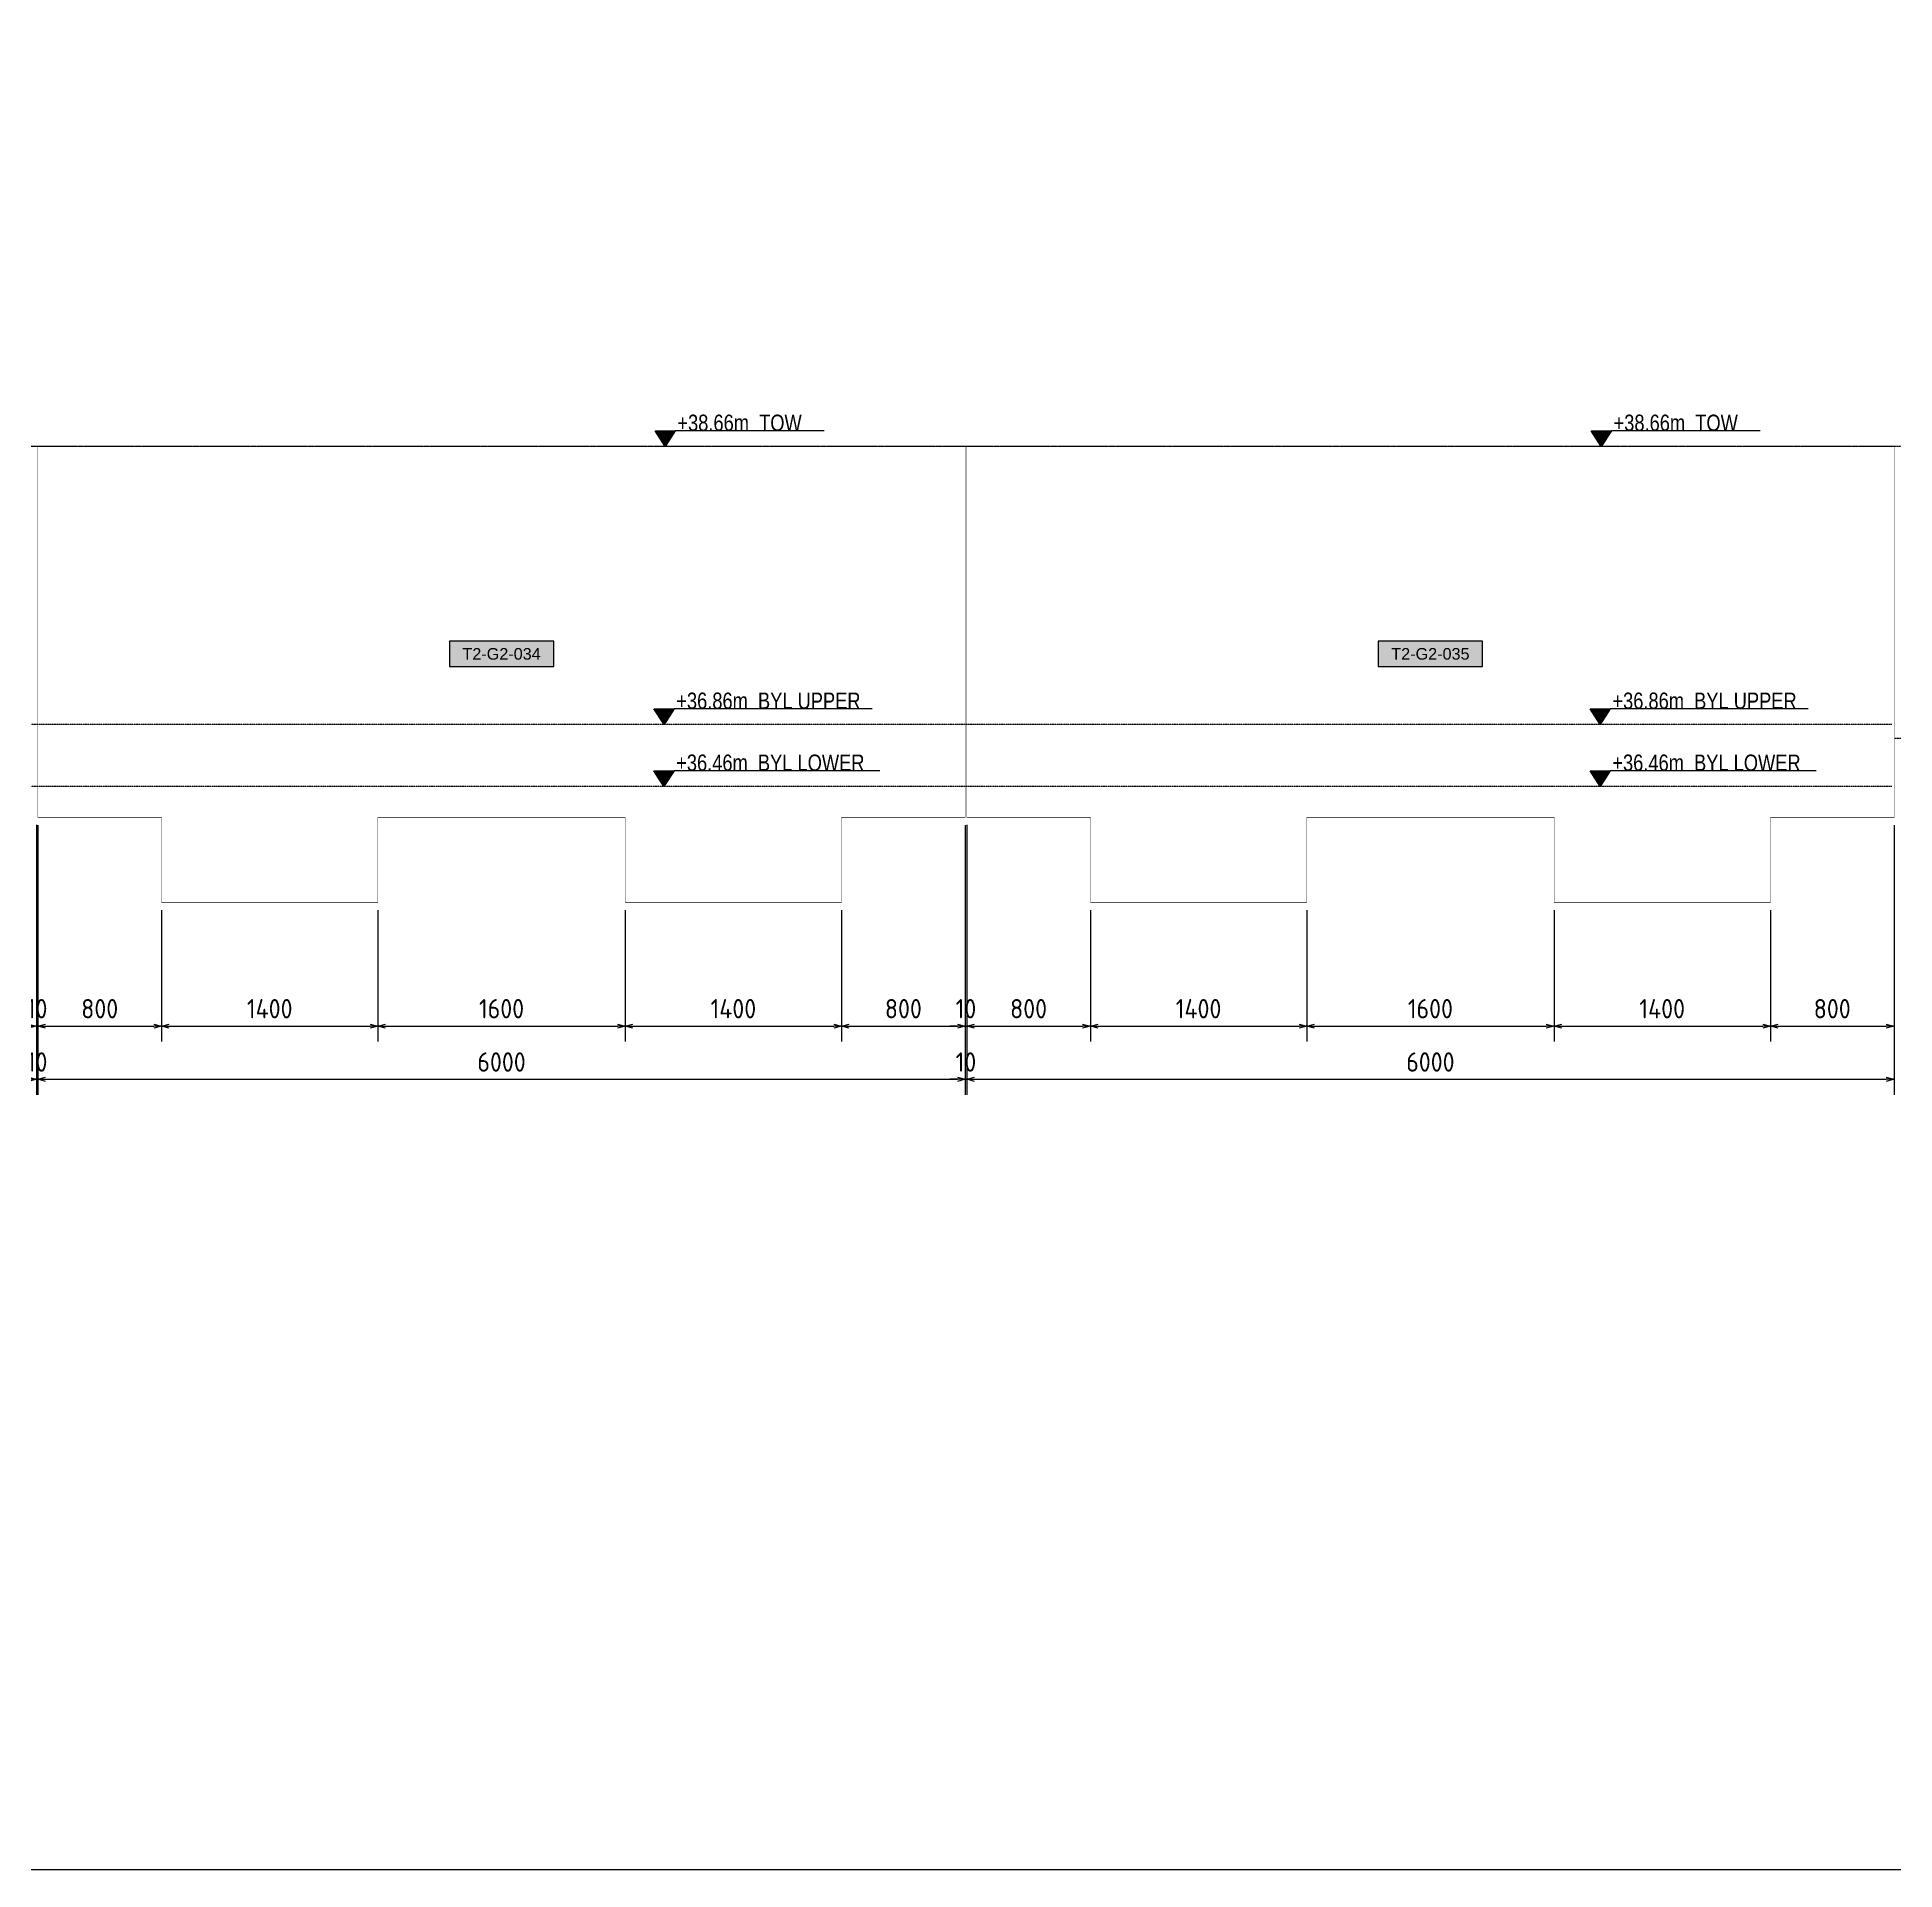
# Model space of a CAD drawing. Header units: centimetres. Extents: x -6122352 to 6876996, y -1694241 to 2592194.
# Drawn here: x 3508497 to 3520517, y 779040 to 790899 of the extents above; entities that cross this region are included whole.
import ezdxf
from ezdxf.enums import TextEntityAlignment as Align

# ---------------------------------------------------------------- set-up
doc = ezdxf.new("R2010")
doc.units = ezdxf.units.CM
doc.header["$MEASUREMENT"] = 0
doc.header["$PDMODE"] = 66
doc.header["$PDSIZE"] = 100
doc.linetypes.add('CENTER', pattern=[2, 1.25, -0.25, 0.25, -0.25])
doc.linetypes.add('DASHED2', pattern=[0.375, 0.25, -0.125])
doc.layers.get('Defpoints').update_dxf_attribs({"color": 255, "linetype": 'CENTER'})
for name, color, linetype in [('@MI-TYPE-01', 30, 'Continuous'), ('@MI-TYPE-02', 6, 'Continuous'), ('JML-Dimension', 1, 'Continuous'), ('PANEL-TAGS', 7, 'Continuous'), ('SECTION', 130, 'Continuous')]:
    doc.layers.add(name, color=color, linetype=linetype)
doc.styles.add('PANELTAG_STYLE', font='arial.ttf')
doc.styles.add('Schueco-BEMSTIL', font='isocpeur.ttf', dxfattribs={"width": 0.9})
doc.styles.add('txt-Pisa-std', font='arial.ttf', dxfattribs={"width": 0.8})
doc.dimstyles.new('MI- JWC-TXT-2.5 MM', dxfattribs={"dimscale": 1.5, "dimtxt": 2.5, "dimasz": 1, "dimexe": 2, "dimexo": 1, "dimgap": 1, "dimtad": 1, "dimdec": 0, "dimdsep": 46, "dimtxsty": 'Schueco-BEMSTIL', "dimblk": 'OPEN30', "dimcen": 0, "dimdle": 2, "dimclrd": 140, "dimclre": 8, "dimclrt": 40, "dimadec": 0, "dimazin": 2, "dimtfac": 1, "dimtdec": 0, "dimtix": 1, "dimtmove": 2, "dimatfit": 3, "dimldrblk": 'OPEN', "dimfxl": 2, "dimlwd": -1, "dimlwe": -1, "dimarcsym": 0})

# ---------------------------------------------------------------- blocks, each defined once
blk = doc.blocks.new('_Open30')
at = {"color": 0, "linetype": 'ByBlock', "lineweight": -2}
for p, q in [((-1, 0.27), (0, 0)), ((0, 0), (-1, -0.27)), ((0, 0), (-1, 0))]:
    blk.add_line(p, q, dxfattribs=at)
blk = doc.blocks.new('*D1839')
at = {"layer": '@MI-TYPE-01', "color": 8, "transparency": 16777216}
for p, q in [((3508492, 785800), (3508492, 784399)), ((3508502, 785800), (3508502, 784399))]:
    blk.add_line(p, q, dxfattribs=at)
at = {"layer": '@MI-TYPE-01', "color": 140, "transparency": 16777216}
for p, q in [((3508442, 784499), (3508392, 784499)), ((3508492, 784499), (3508502, 784499)), ((3508552, 784499), (3508602, 784499))]:
    blk.add_line(p, q, dxfattribs=at)
at = {"layer": 'Defpoints', "color": 0, "transparency": 16777216}
for p in [(3508492, 785850), (3508502, 785850), (3508502, 784499)]:
    blk.add_point(p, dxfattribs=at)
at = {"layer": '@MI-TYPE-01', "color": 140, "transparency": 16777216, "xscale": 50, "yscale": 50, "zscale": 50}
blk.add_blockref('_Open30', (3508492, 784499), dxfattribs=at)
at = {"layer": '@MI-TYPE-01', "color": 140, "transparency": 16777216, "xscale": 50, "yscale": 50, "zscale": 50, "rotation": 180}
blk.add_blockref('_Open30', (3508502, 784499), dxfattribs=at)
at = {"layer": '@MI-TYPE-01', "color": 40, "transparency": 16777216, "insert": (3508497, 784612), "char_height": 125, "attachment_point": 5, "style": 'Schueco-BEMSTIL'}
blk.add_mtext('10', dxfattribs=at)
blk = doc.blocks.new('_Open')
at = {"color": 0, "linetype": 'ByBlock', "lineweight": -2}
for p, q in [((-1, 0.2), (0, 0)), ((-1, -0.2), (0, 0)), ((0, 0), (-1, 0))]:
    blk.add_line(p, q, dxfattribs=at)
blk = doc.blocks.new('*D1840')
at = {"layer": '@MI-TYPE-01', "color": 8, "transparency": 16777216}
for p, q in [((3508502, 785800), (3508502, 784399)), ((3509302, 785250), (3509302, 784399))]:
    blk.add_line(p, q, dxfattribs=at)
at = {"layer": '@MI-TYPE-01', "color": 140, "transparency": 16777216}
blk.add_line((3508552, 784499), (3509252, 784499), dxfattribs=at)
at = {"layer": 'Defpoints', "color": 0, "transparency": 16777216}
for p in [(3508502, 785850), (3509302, 785300), (3509302, 784499)]:
    blk.add_point(p, dxfattribs=at)
at = {"layer": '@MI-TYPE-01', "color": 140, "transparency": 16777216, "xscale": 50, "yscale": 50, "zscale": 50, "rotation": 180}
blk.add_blockref('_Open30', (3508502, 784499), dxfattribs=at)
at = {"layer": '@MI-TYPE-01', "color": 140, "transparency": 16777216, "xscale": 50, "yscale": 50, "zscale": 50}
blk.add_blockref('_Open30', (3509302, 784499), dxfattribs=at)
at = {"layer": '@MI-TYPE-01', "color": 40, "transparency": 16777216, "insert": (3508902, 784612), "char_height": 125, "attachment_point": 5, "style": 'Schueco-BEMSTIL'}
blk.add_mtext('800', dxfattribs=at)
blk = doc.blocks.new('*D1841')
at = {"layer": '@MI-TYPE-01', "color": 8, "transparency": 16777216}
for p, q in [((3509302, 785250), (3509302, 784399)), ((3510702, 785250), (3510702, 784399))]:
    blk.add_line(p, q, dxfattribs=at)
at = {"layer": '@MI-TYPE-01', "color": 140, "transparency": 16777216}
blk.add_line((3509352, 784499), (3510652, 784499), dxfattribs=at)
at = {"layer": 'Defpoints', "color": 0, "transparency": 16777216}
for p in [(3509302, 785300), (3510702, 785300), (3510702, 784499)]:
    blk.add_point(p, dxfattribs=at)
at = {"layer": '@MI-TYPE-01', "color": 140, "transparency": 16777216, "xscale": 50, "yscale": 50, "zscale": 50, "rotation": 180}
blk.add_blockref('_Open30', (3509302, 784499), dxfattribs=at)
at = {"layer": '@MI-TYPE-01', "color": 140, "transparency": 16777216, "xscale": 50, "yscale": 50, "zscale": 50}
blk.add_blockref('_Open30', (3510702, 784499), dxfattribs=at)
at = {"layer": '@MI-TYPE-01', "color": 40, "transparency": 16777216, "insert": (3510002, 784612), "char_height": 125, "attachment_point": 5, "style": 'Schueco-BEMSTIL'}
blk.add_mtext('1400', dxfattribs=at)
blk = doc.blocks.new('*D1842')
at = {"layer": '@MI-TYPE-01', "color": 8, "transparency": 16777216}
for p, q in [((3510702, 785250), (3510702, 784399)), ((3512302, 785250), (3512302, 784399))]:
    blk.add_line(p, q, dxfattribs=at)
at = {"layer": '@MI-TYPE-01', "color": 140, "transparency": 16777216}
blk.add_line((3510752, 784499), (3512252, 784499), dxfattribs=at)
at = {"layer": 'Defpoints', "color": 0, "transparency": 16777216}
for p in [(3510702, 785300), (3512302, 785300), (3512302, 784499)]:
    blk.add_point(p, dxfattribs=at)
at = {"layer": '@MI-TYPE-01', "color": 140, "transparency": 16777216, "xscale": 50, "yscale": 50, "zscale": 50, "rotation": 180}
blk.add_blockref('_Open30', (3510702, 784499), dxfattribs=at)
at = {"layer": '@MI-TYPE-01', "color": 140, "transparency": 16777216, "xscale": 50, "yscale": 50, "zscale": 50}
blk.add_blockref('_Open30', (3512302, 784499), dxfattribs=at)
at = {"layer": '@MI-TYPE-01', "color": 40, "transparency": 16777216, "insert": (3511502, 784612), "char_height": 125, "attachment_point": 5, "style": 'Schueco-BEMSTIL'}
blk.add_mtext('1600', dxfattribs=at)
blk = doc.blocks.new('*D1843')
at = {"layer": '@MI-TYPE-01', "color": 8, "transparency": 16777216}
for p, q in [((3512302, 785250), (3512302, 784399)), ((3513702, 785250), (3513702, 784399))]:
    blk.add_line(p, q, dxfattribs=at)
at = {"layer": '@MI-TYPE-01', "color": 140, "transparency": 16777216}
blk.add_line((3512352, 784499), (3513652, 784499), dxfattribs=at)
at = {"layer": 'Defpoints', "color": 0, "transparency": 16777216}
for p in [(3512302, 785300), (3513702, 785300), (3513702, 784499)]:
    blk.add_point(p, dxfattribs=at)
at = {"layer": '@MI-TYPE-01', "color": 140, "transparency": 16777216, "xscale": 50, "yscale": 50, "zscale": 50, "rotation": 180}
blk.add_blockref('_Open30', (3512302, 784499), dxfattribs=at)
at = {"layer": '@MI-TYPE-01', "color": 140, "transparency": 16777216, "xscale": 50, "yscale": 50, "zscale": 50}
blk.add_blockref('_Open30', (3513702, 784499), dxfattribs=at)
at = {"layer": '@MI-TYPE-01', "color": 40, "transparency": 16777216, "insert": (3513002, 784612), "char_height": 125, "attachment_point": 5, "style": 'Schueco-BEMSTIL'}
blk.add_mtext('1400', dxfattribs=at)
blk = doc.blocks.new('*D1844')
at = {"layer": '@MI-TYPE-01', "color": 8, "transparency": 16777216}
for p, q in [((3514502, 785800), (3514502, 784399)), ((3513702, 785250), (3513702, 784399))]:
    blk.add_line(p, q, dxfattribs=at)
at = {"layer": '@MI-TYPE-01', "color": 140, "transparency": 16777216}
blk.add_line((3513752, 784499), (3514452, 784499), dxfattribs=at)
at = {"layer": 'Defpoints', "color": 0, "transparency": 16777216}
for p in [(3514502, 785850), (3513702, 785300), (3514502, 784499)]:
    blk.add_point(p, dxfattribs=at)
at = {"layer": '@MI-TYPE-01', "color": 140, "transparency": 16777216, "xscale": 50, "yscale": 50, "zscale": 50, "rotation": 180}
blk.add_blockref('_Open30', (3513702, 784499), dxfattribs=at)
at = {"layer": '@MI-TYPE-01', "color": 140, "transparency": 16777216, "xscale": 50, "yscale": 50, "zscale": 50}
blk.add_blockref('_Open30', (3514502, 784499), dxfattribs=at)
at = {"layer": '@MI-TYPE-01', "color": 40, "transparency": 16777216, "insert": (3514102, 784612), "char_height": 125, "attachment_point": 5, "style": 'Schueco-BEMSTIL'}
blk.add_mtext('800', dxfattribs=at)
blk = doc.blocks.new('*D1845')
at = {"layer": '@MI-TYPE-01', "color": 8, "transparency": 16777216}
for p, q in [((3514502, 785800), (3514502, 784399)), ((3514512, 785800), (3514512, 784399))]:
    blk.add_line(p, q, dxfattribs=at)
at = {"layer": '@MI-TYPE-01', "color": 140, "transparency": 16777216}
for p, q in [((3514452, 784499), (3514402, 784499)), ((3514502, 784499), (3514512, 784499)), ((3514562, 784499), (3514612, 784499))]:
    blk.add_line(p, q, dxfattribs=at)
at = {"layer": 'Defpoints', "color": 0, "transparency": 16777216}
for p in [(3514502, 785850), (3514512, 785850), (3514512, 784499)]:
    blk.add_point(p, dxfattribs=at)
at = {"layer": '@MI-TYPE-01', "color": 140, "transparency": 16777216, "xscale": 50, "yscale": 50, "zscale": 50}
blk.add_blockref('_Open30', (3514502, 784499), dxfattribs=at)
at = {"layer": '@MI-TYPE-01', "color": 140, "transparency": 16777216, "xscale": 50, "yscale": 50, "zscale": 50, "rotation": 180}
blk.add_blockref('_Open30', (3514512, 784499), dxfattribs=at)
at = {"layer": '@MI-TYPE-01', "color": 40, "transparency": 16777216, "insert": (3514507, 784612), "char_height": 125, "attachment_point": 5, "style": 'Schueco-BEMSTIL'}
blk.add_mtext('10', dxfattribs=at)
blk = doc.blocks.new('*D1846')
at = {"layer": '@MI-TYPE-01', "color": 8, "transparency": 16777216}
for p, q in [((3514512, 785800), (3514512, 784399)), ((3515312, 785250), (3515312, 784399))]:
    blk.add_line(p, q, dxfattribs=at)
at = {"layer": '@MI-TYPE-01', "color": 140, "transparency": 16777216}
blk.add_line((3514562, 784499), (3515262, 784499), dxfattribs=at)
at = {"layer": 'Defpoints', "color": 0, "transparency": 16777216}
for p in [(3514512, 785850), (3515312, 785300), (3515312, 784499)]:
    blk.add_point(p, dxfattribs=at)
at = {"layer": '@MI-TYPE-01', "color": 140, "transparency": 16777216, "xscale": 50, "yscale": 50, "zscale": 50, "rotation": 180}
blk.add_blockref('_Open30', (3514512, 784499), dxfattribs=at)
at = {"layer": '@MI-TYPE-01', "color": 140, "transparency": 16777216, "xscale": 50, "yscale": 50, "zscale": 50}
blk.add_blockref('_Open30', (3515312, 784499), dxfattribs=at)
at = {"layer": '@MI-TYPE-01', "color": 40, "transparency": 16777216, "insert": (3514912, 784612), "char_height": 125, "attachment_point": 5, "style": 'Schueco-BEMSTIL'}
blk.add_mtext('800', dxfattribs=at)
blk = doc.blocks.new('*D1847')
at = {"layer": '@MI-TYPE-01', "color": 8, "transparency": 16777216}
for p, q in [((3515312, 785250), (3515312, 784399)), ((3516712, 785250), (3516712, 784399))]:
    blk.add_line(p, q, dxfattribs=at)
at = {"layer": '@MI-TYPE-01', "color": 140, "transparency": 16777216}
blk.add_line((3515362, 784499), (3516662, 784499), dxfattribs=at)
at = {"layer": 'Defpoints', "color": 0, "transparency": 16777216}
for p in [(3515312, 785300), (3516712, 785300), (3516712, 784499)]:
    blk.add_point(p, dxfattribs=at)
at = {"layer": '@MI-TYPE-01', "color": 140, "transparency": 16777216, "xscale": 50, "yscale": 50, "zscale": 50, "rotation": 180}
blk.add_blockref('_Open30', (3515312, 784499), dxfattribs=at)
at = {"layer": '@MI-TYPE-01', "color": 140, "transparency": 16777216, "xscale": 50, "yscale": 50, "zscale": 50}
blk.add_blockref('_Open30', (3516712, 784499), dxfattribs=at)
at = {"layer": '@MI-TYPE-01', "color": 40, "transparency": 16777216, "insert": (3516012, 784612), "char_height": 125, "attachment_point": 5, "style": 'Schueco-BEMSTIL'}
blk.add_mtext('1400', dxfattribs=at)
blk = doc.blocks.new('*D1848')
at = {"layer": '@MI-TYPE-01', "color": 8, "transparency": 16777216}
for p, q in [((3516712, 785250), (3516712, 784399)), ((3518312, 785250), (3518312, 784399))]:
    blk.add_line(p, q, dxfattribs=at)
at = {"layer": '@MI-TYPE-01', "color": 140, "transparency": 16777216}
blk.add_line((3516762, 784499), (3518262, 784499), dxfattribs=at)
at = {"layer": 'Defpoints', "color": 0, "transparency": 16777216}
for p in [(3516712, 785300), (3518312, 785300), (3518312, 784499)]:
    blk.add_point(p, dxfattribs=at)
at = {"layer": '@MI-TYPE-01', "color": 140, "transparency": 16777216, "xscale": 50, "yscale": 50, "zscale": 50, "rotation": 180}
blk.add_blockref('_Open30', (3516712, 784499), dxfattribs=at)
at = {"layer": '@MI-TYPE-01', "color": 140, "transparency": 16777216, "xscale": 50, "yscale": 50, "zscale": 50}
blk.add_blockref('_Open30', (3518312, 784499), dxfattribs=at)
at = {"layer": '@MI-TYPE-01', "color": 40, "transparency": 16777216, "insert": (3517512, 784612), "char_height": 125, "attachment_point": 5, "style": 'Schueco-BEMSTIL'}
blk.add_mtext('1600', dxfattribs=at)
blk = doc.blocks.new('*D1849')
at = {"layer": '@MI-TYPE-01', "color": 8, "transparency": 16777216}
for p, q in [((3518312, 785250), (3518312, 784399)), ((3519712, 785250), (3519712, 784399))]:
    blk.add_line(p, q, dxfattribs=at)
at = {"layer": '@MI-TYPE-01', "color": 140, "transparency": 16777216}
blk.add_line((3518362, 784499), (3519662, 784499), dxfattribs=at)
at = {"layer": 'Defpoints', "color": 0, "transparency": 16777216}
for p in [(3518312, 785300), (3519712, 785300), (3519712, 784499)]:
    blk.add_point(p, dxfattribs=at)
at = {"layer": '@MI-TYPE-01', "color": 140, "transparency": 16777216, "xscale": 50, "yscale": 50, "zscale": 50, "rotation": 180}
blk.add_blockref('_Open30', (3518312, 784499), dxfattribs=at)
at = {"layer": '@MI-TYPE-01', "color": 140, "transparency": 16777216, "xscale": 50, "yscale": 50, "zscale": 50}
blk.add_blockref('_Open30', (3519712, 784499), dxfattribs=at)
at = {"layer": '@MI-TYPE-01', "color": 40, "transparency": 16777216, "insert": (3519012, 784612), "char_height": 125, "attachment_point": 5, "style": 'Schueco-BEMSTIL'}
blk.add_mtext('1400', dxfattribs=at)
blk = doc.blocks.new('*D1850')
at = {"layer": '@MI-TYPE-01', "color": 8, "transparency": 16777216}
for p, q in [((3520512, 785800), (3520512, 784399)), ((3519712, 785250), (3519712, 784399))]:
    blk.add_line(p, q, dxfattribs=at)
at = {"layer": '@MI-TYPE-01', "color": 140, "transparency": 16777216}
blk.add_line((3519762, 784499), (3520462, 784499), dxfattribs=at)
at = {"layer": 'Defpoints', "color": 0, "transparency": 16777216}
for p in [(3520512, 785850), (3519712, 785300), (3520512, 784499)]:
    blk.add_point(p, dxfattribs=at)
at = {"layer": '@MI-TYPE-01', "color": 140, "transparency": 16777216, "xscale": 50, "yscale": 50, "zscale": 50, "rotation": 180}
blk.add_blockref('_Open30', (3519712, 784499), dxfattribs=at)
at = {"layer": '@MI-TYPE-01', "color": 140, "transparency": 16777216, "xscale": 50, "yscale": 50, "zscale": 50}
blk.add_blockref('_Open30', (3520512, 784499), dxfattribs=at)
at = {"layer": '@MI-TYPE-01', "color": 40, "transparency": 16777216, "insert": (3520112, 784612), "char_height": 125, "attachment_point": 5, "style": 'Schueco-BEMSTIL'}
blk.add_mtext('800', dxfattribs=at)
blk = doc.blocks.new('*D1858')
at = {"layer": '@MI-TYPE-01', "color": 8, "transparency": 16777216}
for p, q in [((3508492, 785801), (3508492, 784055)), ((3508502, 785800), (3508502, 784055))]:
    blk.add_line(p, q, dxfattribs=at)
at = {"layer": '@MI-TYPE-01', "color": 140, "transparency": 16777216}
for p, q in [((3508442, 784155), (3508392, 784155)), ((3508492, 784155), (3508502, 784155)), ((3508552, 784155), (3508602, 784155))]:
    blk.add_line(p, q, dxfattribs=at)
at = {"layer": 'Defpoints', "color": 0, "transparency": 16777216}
for p in [(3508492, 785851), (3508502, 785850), (3508502, 784155)]:
    blk.add_point(p, dxfattribs=at)
at = {"layer": '@MI-TYPE-01', "color": 140, "transparency": 16777216, "xscale": 50, "yscale": 50, "zscale": 50}
blk.add_blockref('_Open30', (3508492, 784155), dxfattribs=at)
at = {"layer": '@MI-TYPE-01', "color": 140, "transparency": 16777216, "xscale": 50, "yscale": 50, "zscale": 50, "rotation": 180}
blk.add_blockref('_Open30', (3508502, 784155), dxfattribs=at)
at = {"layer": '@MI-TYPE-01', "color": 40, "transparency": 16777216, "insert": (3508497, 784267), "char_height": 125, "attachment_point": 5, "style": 'Schueco-BEMSTIL'}
blk.add_mtext('10', dxfattribs=at)
blk = doc.blocks.new('*D1859')
at = {"layer": '@MI-TYPE-01', "color": 8, "transparency": 16777216}
for p, q in [((3508502, 785800), (3508502, 784055)), ((3514502, 785800), (3514502, 784055))]:
    blk.add_line(p, q, dxfattribs=at)
at = {"layer": '@MI-TYPE-01', "color": 140, "transparency": 16777216}
blk.add_line((3508552, 784155), (3514452, 784155), dxfattribs=at)
at = {"layer": 'Defpoints', "color": 0, "transparency": 16777216}
for p in [(3508502, 785850), (3514502, 785850), (3514502, 784155)]:
    blk.add_point(p, dxfattribs=at)
at = {"layer": '@MI-TYPE-01', "color": 140, "transparency": 16777216, "xscale": 50, "yscale": 50, "zscale": 50, "rotation": 180}
blk.add_blockref('_Open30', (3508502, 784155), dxfattribs=at)
at = {"layer": '@MI-TYPE-01', "color": 140, "transparency": 16777216, "xscale": 50, "yscale": 50, "zscale": 50}
blk.add_blockref('_Open30', (3514502, 784155), dxfattribs=at)
at = {"layer": '@MI-TYPE-01', "color": 40, "transparency": 16777216, "insert": (3511502, 784267), "char_height": 125, "attachment_point": 5, "style": 'Schueco-BEMSTIL'}
blk.add_mtext('6000', dxfattribs=at)
blk = doc.blocks.new('*D1860')
at = {"layer": '@MI-TYPE-01', "color": 8, "transparency": 16777216}
for p, q in [((3514502, 785800), (3514502, 784055)), ((3514512, 785801), (3514512, 784055))]:
    blk.add_line(p, q, dxfattribs=at)
at = {"layer": '@MI-TYPE-01', "color": 140, "transparency": 16777216}
for p, q in [((3514452, 784155), (3514402, 784155)), ((3514502, 784155), (3514512, 784155)), ((3514562, 784155), (3514612, 784155))]:
    blk.add_line(p, q, dxfattribs=at)
at = {"layer": 'Defpoints', "color": 0, "transparency": 16777216}
for p in [(3514502, 785850), (3514512, 785851), (3514512, 784155)]:
    blk.add_point(p, dxfattribs=at)
at = {"layer": '@MI-TYPE-01', "color": 140, "transparency": 16777216, "xscale": 50, "yscale": 50, "zscale": 50}
blk.add_blockref('_Open30', (3514502, 784155), dxfattribs=at)
at = {"layer": '@MI-TYPE-01', "color": 140, "transparency": 16777216, "xscale": 50, "yscale": 50, "zscale": 50, "rotation": 180}
blk.add_blockref('_Open30', (3514512, 784155), dxfattribs=at)
at = {"layer": '@MI-TYPE-01', "color": 40, "transparency": 16777216, "insert": (3514507, 784267), "char_height": 125, "attachment_point": 5, "style": 'Schueco-BEMSTIL'}
blk.add_mtext('10', dxfattribs=at)
blk = doc.blocks.new('*D1861')
at = {"layer": '@MI-TYPE-01', "color": 8, "transparency": 16777216}
for p, q in [((3514512, 785801), (3514512, 784055)), ((3520512, 785800), (3520512, 784055))]:
    blk.add_line(p, q, dxfattribs=at)
at = {"layer": '@MI-TYPE-01', "color": 140, "transparency": 16777216}
blk.add_line((3514562, 784155), (3520462, 784155), dxfattribs=at)
at = {"layer": 'Defpoints', "color": 0, "transparency": 16777216}
for p in [(3514512, 785851), (3520512, 785850), (3520512, 784155)]:
    blk.add_point(p, dxfattribs=at)
at = {"layer": '@MI-TYPE-01', "color": 140, "transparency": 16777216, "xscale": 50, "yscale": 50, "zscale": 50, "rotation": 180}
blk.add_blockref('_Open30', (3514512, 784155), dxfattribs=at)
at = {"layer": '@MI-TYPE-01', "color": 140, "transparency": 16777216, "xscale": 50, "yscale": 50, "zscale": 50}
blk.add_blockref('_Open30', (3520512, 784155), dxfattribs=at)
at = {"layer": '@MI-TYPE-01', "color": 40, "transparency": 16777216, "insert": (3517512, 784267), "char_height": 125, "attachment_point": 5, "style": 'Schueco-BEMSTIL'}
blk.add_mtext('6000', dxfattribs=at)
blk = doc.blocks.new('*U1142')
at = {"layer": 'JML-Dimension'}
h = blk.add_hatch(color=10, dxfattribs=at)
h.dxf.hatch_style = 1
h.paths.add_polyline_path([(0, 0), (-1.54, 2.37), (1.54, 2.37)])
blk.add_line((24.31, 2.37), (1.54, 2.37), dxfattribs=at)
blk.add_lwpolyline([(0, 0), (-1.54, 2.37), (1.54, 2.37), (0, 0)], dxfattribs=at)
at = {"color": 5, "style": 'txt-Pisa-std', "width": 0.8}
blk.add_attdef('+0.0', text='', height=2.5, dxfattribs=at).set_placement((1.87, 2.37), align=Align.BOTTOM_LEFT)
blk = doc.blocks.new('*U1445')
at = {"layer": 'JML-Dimension'}
h = blk.add_hatch(color=10, dxfattribs=at)
h.dxf.hatch_style = 1
h.paths.add_polyline_path([(0, 0), (-1.54, 2.37), (1.54, 2.37)])
blk.add_line((31.81, 2.37), (1.54, 2.37), dxfattribs=at)
blk.add_lwpolyline([(0, 0), (-1.54, 2.37), (1.54, 2.37), (0, 0)], dxfattribs=at)
at = {"color": 5, "style": 'txt-Pisa-std', "width": 0.8}
blk.add_attdef('+0.0', text='', height=2.5, dxfattribs=at).set_placement((1.87, 2.37), align=Align.BOTTOM_LEFT)
blk = doc.blocks.new('*U1446')
at = {"layer": 'JML-Dimension'}
h = blk.add_hatch(color=10, dxfattribs=at)
h.dxf.hatch_style = 1
h.paths.add_polyline_path([(0, 0), (-1.54, 2.37), (1.54, 2.37)])
blk.add_line((33.03, 2.37), (1.54, 2.37), dxfattribs=at)
blk.add_lwpolyline([(0, 0), (-1.54, 2.37), (1.54, 2.37), (0, 0)], dxfattribs=at)
at = {"color": 5, "style": 'txt-Pisa-std', "width": 0.8}
blk.add_attdef('+0.0', text='', height=2.5, dxfattribs=at).set_placement((1.87, 2.37), align=Align.BOTTOM_LEFT)
blk = doc.blocks.new('PANELTAG')
at = {"layer": 'PANEL-TAGS', "color": 1}
blk.add_lwpolyline([(-13.5, -3.3), (13.5, -3.3), (13.5, 3.3), (-13.5, 3.3)], close=True, dxfattribs=at)
at = {"layer": 'PANEL-TAGS', "color": 40, "true_color": 0xffd700}
blk.add_solid([(-13.5, -3.3), (13.5, -3.3), (-13.5, 3.3), (13.5, 3.3)], dxfattribs=at)
at = {"layer": 'PANEL-TAGS', "color": 5, "style": 'PANELTAG_STYLE'}
blk.add_attdef('TAGNO', text='', height=3, dxfattribs=at).set_placement((0, 0), align=Align.CENTER)

msp = doc.modelspace()

# ---------------------------------------------------------------- linework, layer by layer
msp.add_lwpolyline([(3278170.28592, 802757.28808), (3588252.33865, 802757.28808), (3588252.33865, 779039.77254), (3278170.28592, 779039.77254)], close=True)
at = {"layer": '@MI-TYPE-01', "const_width": 2.5}
for points in [[(3514502.24302, 788251.05795), (3508502.24302, 788251.05795), (3508502.24302, 785850.15745), (3509302.24302, 785850.15745), (3509302.24302, 785300.15745), (3510702.24302, 785300.15745), (3510702.24302, 785850.15745), (3512302.24302, 785850.15745), (3512302.24302, 785300.15745), (3513702.24302, 785300.15745), (3513702.24302, 785850.15745), (3514502.24302, 785850.21327)], [(3520512.23938, 788251.05795), (3514512.23938, 788251.05795), (3514512.23938, 785850.15745), (3515312.23938, 785850.15745), (3515312.23938, 785300.15745), (3516712.23938, 785300.15745), (3516712.23938, 785850.15745), (3518312.23938, 785850.15745), (3518312.23938, 785300.15745), (3519712.23938, 785300.15745), (3519712.23938, 785850.15745), (3520512.23938, 785850.21327)]]:
    msp.add_lwpolyline(points, close=True, dxfattribs=at)
at = {"layer": '@MI-TYPE-02', "color": 160, "linetype": 'DASHED2', "ltscale": 5}
for points in [[(3435203.18591, 788251.32789), (3561055.87609, 788251.32789)], [(3520522.23938, 788250.51806), (3500023.39536, 788250.51806)], [(3520497.04534, 786450.51811), (3478212.26489, 786450.51811)], [(3562797.02712, 786360.83998), (3520512.24667, 786360.83998)], [(3520497.04534, 786050.51811), (3478222.26124, 786050.51811)]]:
    msp.add_lwpolyline(points, dxfattribs=at)

# ---------------------------------------------------------------- block references
at = {"layer": 'PANEL-TAGS'}
ref = msp.add_blockref('PANELTAG', (3511502.2392, 786908.11085), dxfattribs=dict(at, xscale=25, yscale=25, zscale=25))
ref.add_attrib('TAGNO', 'T2-G2-034', dxfattribs={"color": 5, "height": 75, "style": 'PANELTAG_STYLE'}).set_placement((3511502.2392, 786908.11085), align=Align.MIDDLE_CENTER)
ref = msp.add_blockref('PANELTAG', (3517512.23555, 786908.11085), dxfattribs=dict(at, xscale=25, yscale=25, zscale=25))
ref.add_attrib('TAGNO', 'T2-G2-035', dxfattribs={"color": 5, "height": 75, "style": 'PANELTAG_STYLE'}).set_placement((3517512.23555, 786908.11085), align=Align.MIDDLE_CENTER)
at = {"layer": 'SECTION', "color": 6}
ref = msp.add_blockref('*U1142', (3512560.70994, 788249.97818), dxfattribs=dict(at, xscale=42.30147098076819, yscale=42.30147098076819, zscale=42.30147098076819))
ref.add_attrib('+0.0', '+38.66m  TOW', (3512639.83858, 788350.23524), dxfattribs={"layer": 'JML-Dimension', "color": 5, "height": 105.7536775, "style": 'txt-Pisa-std', "width": 0.8})
ref = msp.add_blockref('*U1142', (3518617.96561, 788249.97818), dxfattribs=dict(at, xscale=42.30147098076819, yscale=42.30147098076819, zscale=42.30147098076819))
ref.add_attrib('+0.0', '+38.66m  TOW', (3518697.09426, 788350.23524), dxfattribs={"layer": 'JML-Dimension', "color": 5, "height": 105.7536775, "style": 'txt-Pisa-std', "width": 0.8})
ref = msp.add_blockref('*U1445', (3512553.41645, 786451.32789), dxfattribs=dict(at, xscale=42.30147098076819, yscale=42.30147098076819, zscale=42.30147098076819))
ref.add_attrib('+0.0', '+36.86m  BYL UPPER', (3512632.54509, 786551.58496), dxfattribs={"layer": 'JML-Dimension', "color": 5, "height": 105.7536775, "style": 'txt-Pisa-std', "width": 0.8})
ref = msp.add_blockref('*U1445', (3518610.67212, 786451.32789), dxfattribs=dict(at, xscale=42.30147098076819, yscale=42.30147098076819, zscale=42.30147098076819))
ref.add_attrib('+0.0', '+36.86m  BYL UPPER', (3518689.80077, 786551.58496), dxfattribs={"layer": 'JML-Dimension', "color": 5, "height": 105.7536775, "style": 'txt-Pisa-std', "width": 0.8})
ref = msp.add_blockref('*U1446', (3512552.87644, 786050.51811), dxfattribs=dict(at, xscale=42.30147098076819, yscale=42.30147098076819, zscale=42.30147098076819))
ref.add_attrib('+0.0', '+36.46m  BYL LOWER', (3512632.00509, 786150.77517), dxfattribs={"layer": 'JML-Dimension', "color": 5, "height": 105.7536775, "style": 'txt-Pisa-std', "width": 0.8})
ref = msp.add_blockref('*U1446', (3518610.13212, 786050.51811), dxfattribs=dict(at, xscale=42.30147098076819, yscale=42.30147098076819, zscale=42.30147098076819))
ref.add_attrib('+0.0', '+36.46m  BYL LOWER', (3518689.26077, 786150.77517), dxfattribs={"layer": 'JML-Dimension', "color": 5, "height": 105.7536775, "style": 'txt-Pisa-std', "width": 0.8})

# ---------------------------------------------------------------- dimensions: what is measured, and where the dimension line sits
at = {"layer": '@MI-TYPE-01'}
for base, p1, p2, picture, middle in [((3508502.24302, 784154.6572), (3508492.24667, 785850.69734), (3508502.24302, 785850.15745), '*D1858', (3508497.24485, 784267.1572)), ((3508502.24302, 784499.03655), (3508492.24667, 785850.48321), (3508502.24302, 785850.15745), '*D1839', (3508497.24485, 784611.53655)), ((3514502.24302, 784154.6572), (3508502.24302, 785850.15745), (3514502.24302, 785850.21327), '*D1859', (3511502.24302, 784267.1572)), ((3509302.24302, 784499.03655), (3508502.24302, 785850.15745), (3509302.24302, 785300.15745), '*D1840', (3508902.24302, 784611.53655)), ((3514502.24302, 784499.03655), (3513702.24302, 785300.15745), (3514502.24302, 785850.21327), '*D1844', (3514102.24302, 784611.53655)), ((3514512.23938, 784154.6572), (3514502.24302, 785850.21327), (3514512.23938, 785850.69734), '*D1860', (3514507.2412, 784267.1572)), ((3514512.23938, 784499.03655), (3514502.24302, 785850.21327), (3514512.23938, 785850.15745), '*D1845', (3514507.2412, 784611.53655)), ((3520512.23938, 784154.6572), (3514512.23938, 785850.69734), (3520512.23938, 785850.21327), '*D1861', (3517512.23938, 784267.1572)), ((3515312.23938, 784499.03655), (3514512.23938, 785850.15745), (3515312.23938, 785300.15745), '*D1846', (3514912.23938, 784611.53655)), ((3520512.23938, 784499.03655), (3519712.23938, 785300.15745), (3520512.23938, 785850.21327), '*D1850', (3520112.23938, 784611.53655)), ((3510702.24302, 784499.03655), (3509302.24302, 785300.15745), (3510702.24302, 785300.15745), '*D1841', (3510002.24302, 784611.53655)), ((3512302.24302, 784499.03655), (3510702.24302, 785300.15745), (3512302.24302, 785300.15745), '*D1842', (3511502.24302, 784611.53655)), ((3513702.24302, 784499.03655), (3512302.24302, 785300.15745), (3513702.24302, 785300.15745), '*D1843', (3513002.24302, 784611.53655)), ((3516712.23938, 784499.03655), (3515312.23938, 785300.15745), (3516712.23938, 785300.15745), '*D1847', (3516012.23938, 784611.53655)), ((3518312.23938, 784499.03655), (3516712.23938, 785300.15745), (3518312.23938, 785300.15745), '*D1848', (3517512.23938, 784611.53655)), ((3519712.23938, 784499.03655), (3518312.23938, 785300.15745), (3519712.23938, 785300.15745), '*D1849', (3519012.23938, 784611.53655))]:
    dim = msp.add_linear_dim(base=base, p1=p1, p2=p2, dimstyle='MI- JWC-TXT-2.5 MM', dxfattribs=at)
    dim.commit()
    dim.dimension.update_dxf_attribs({"geometry": picture, "text_midpoint": middle})

doc.saveas('drawing.dxf')
